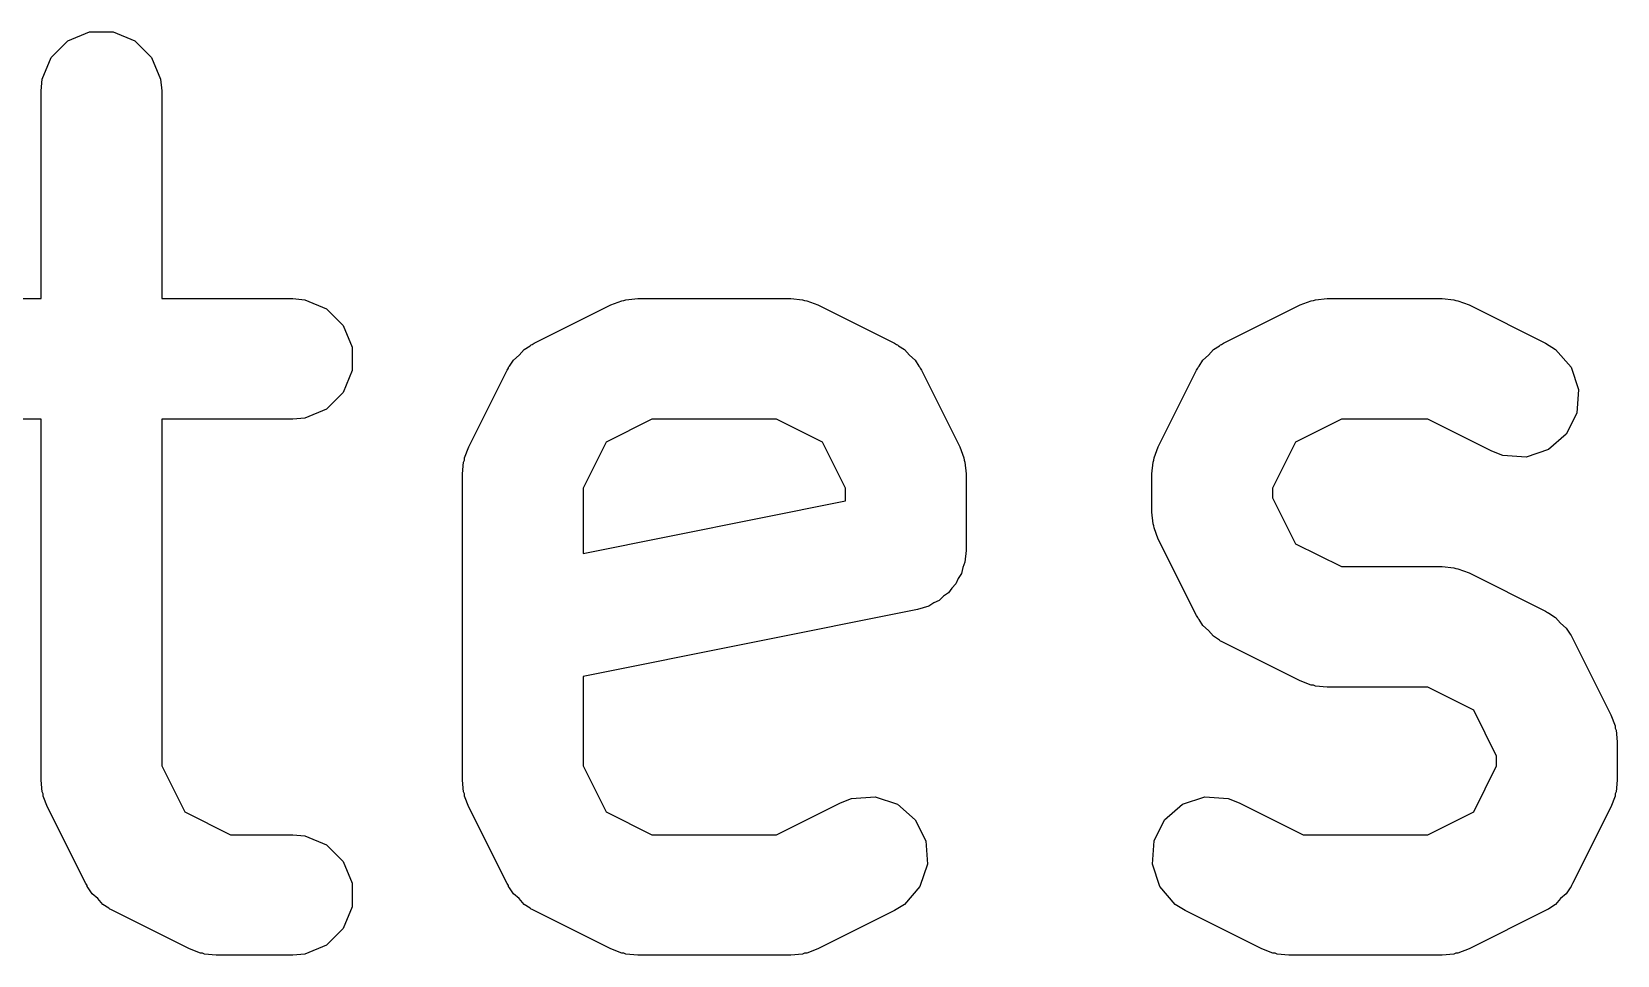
# Model space of a CAD drawing. Extents: x 0.58 to 7.69, y -5.21 to -0.56.
# Drawn here: x 4.2028 to 4.2804, y -0.8506 to -0.8054 of the extents above; entities that cross this region are included whole.
import ezdxf

# ---------------------------------------------------------------- set-up
doc = ezdxf.new("R2010")
doc.units = 0
doc.header["$MEASUREMENT"] = 0
doc.layers.add('BLACK', color=7, linetype='CONTINUOUS')

msp = doc.modelspace()

# ---------------------------------------------------------------- linework, layer by layer
at = {"layer": 'BLACK', "linetype": 'CONTINUOUS'}
for p, q in [((4.204584, -0.805805), (4.205648, -0.805365)), ((4.205648, -0.805365), (4.2068, -0.805365)), ((4.2068, -0.805365), (4.207865, -0.805805)), ((4.203769, -0.80662), (4.204584, -0.805805)), ((4.207865, -0.805805), (4.208679, -0.80662)), ((4.203328, -0.807685), (4.203769, -0.80662)), ((4.208679, -0.80662), (4.20912, -0.807685)), ((4.203271, -0.808261), (4.203328, -0.807685)), ((4.20912, -0.807685), (4.209177, -0.808261)), ((4.203271, -0.818431), (4.203271, -0.808261)), ((4.209177, -0.808261), (4.209177, -0.818431)), ((4.2006, -0.818431), (4.203271, -0.818431)), ((4.209177, -0.818431), (4.215598, -0.818431)), ((4.215598, -0.818431), (4.216174, -0.818488)), ((4.216174, -0.818488), (4.217238, -0.818929)), ((4.227401, -0.820618), (4.23115, -0.818743)), ((4.23115, -0.818743), (4.231691, -0.818536)), ((4.231691, -0.818536), (4.231797, -0.818528)), ((4.231797, -0.818528), (4.231895, -0.818488)), ((4.231895, -0.818488), (4.232471, -0.818431)), ((4.232471, -0.818431), (4.23997, -0.818431)), ((4.23997, -0.818431), (4.240546, -0.818488)), ((4.240546, -0.818488), (4.240644, -0.818529)), ((4.240644, -0.818529), (4.24075, -0.818536)), ((4.24075, -0.818536), (4.24129, -0.818743)), ((4.24129, -0.818743), (4.24504, -0.820618)), ((4.261147, -0.820618), (4.264896, -0.818743)), ((4.264896, -0.818743), (4.265437, -0.818536)), ((4.265437, -0.818536), (4.265543, -0.818528)), ((4.265543, -0.818528), (4.265641, -0.818488)), ((4.265641, -0.818488), (4.266217, -0.818431)), ((4.266217, -0.818431), (4.271841, -0.818431)), ((4.271841, -0.818431), (4.272417, -0.818488)), ((4.272417, -0.818488), (4.272515, -0.818529)), ((4.272515, -0.818529), (4.272621, -0.818536)), ((4.272621, -0.818536), (4.273161, -0.818743)), ((4.273161, -0.818743), (4.276911, -0.820618)), ((4.217238, -0.818929), (4.218053, -0.819743)), ((4.218053, -0.819743), (4.218494, -0.820808)), ((4.218494, -0.820808), (4.218494, -0.82196)), ((4.226668, -0.821206), (4.226911, -0.820926)), ((4.226911, -0.820926), (4.227203, -0.820742)), ((4.227203, -0.820742), (4.227259, -0.820693)), ((4.227259, -0.820693), (4.227304, -0.820678)), ((4.227304, -0.820678), (4.227401, -0.820618)), ((4.24504, -0.820618), (4.245136, -0.820678)), ((4.245136, -0.820678), (4.245182, -0.820693)), ((4.245182, -0.820693), (4.245238, -0.820742)), ((4.245238, -0.820742), (4.24553, -0.820926)), ((4.24553, -0.820926), (4.245772, -0.821206)), ((4.260414, -0.821206), (4.260657, -0.820926)), ((4.260657, -0.820926), (4.260948, -0.820742)), ((4.260948, -0.820742), (4.261005, -0.820693)), ((4.261005, -0.820693), (4.26105, -0.820678)), ((4.26105, -0.820678), (4.261147, -0.820618)), ((4.276911, -0.820618), (4.277401, -0.820926)), ((4.277401, -0.820926), (4.278156, -0.821796)), ((4.22608, -0.821938), (4.226141, -0.821842)), ((4.226141, -0.821842), (4.226156, -0.821796)), ((4.226156, -0.821796), (4.226205, -0.82174)), ((4.226205, -0.82174), (4.226389, -0.821448)), ((4.226389, -0.821448), (4.226668, -0.821206)), ((4.245772, -0.821206), (4.246052, -0.821448)), ((4.246052, -0.821448), (4.246236, -0.82174)), ((4.246236, -0.82174), (4.246285, -0.821796)), ((4.246285, -0.821796), (4.2463, -0.821842)), ((4.2463, -0.821842), (4.246361, -0.821938)), ((4.259826, -0.821938), (4.259887, -0.821842)), ((4.259887, -0.821842), (4.259902, -0.821796)), ((4.259902, -0.821796), (4.259951, -0.82174)), ((4.259951, -0.82174), (4.260134, -0.821448)), ((4.260134, -0.821448), (4.260414, -0.821206)), ((4.278156, -0.821796), (4.27852, -0.822889)), ((4.218494, -0.82196), (4.218053, -0.823024)), ((4.224206, -0.825688), (4.22608, -0.821938)), ((4.246361, -0.821938), (4.248235, -0.825688)), ((4.257951, -0.825688), (4.259826, -0.821938)), ((4.218053, -0.823024), (4.217238, -0.823839)), ((4.27852, -0.822889), (4.278438, -0.824039)), ((4.217238, -0.823839), (4.216174, -0.82428)), ((4.278438, -0.824039), (4.277923, -0.825069)), ((4.203271, -0.824337), (4.2006, -0.824337)), ((4.203271, -0.842006), (4.203271, -0.824337)), ((4.215598, -0.824337), (4.209177, -0.824337)), ((4.209177, -0.824337), (4.209177, -0.841309)), ((4.216174, -0.82428), (4.215598, -0.824337)), ((4.233168, -0.824337), (4.230922, -0.82546)), ((4.239273, -0.824337), (4.233168, -0.824337)), ((4.241519, -0.82546), (4.239273, -0.824337)), ((4.266914, -0.824337), (4.264668, -0.82546)), ((4.271144, -0.824337), (4.266914, -0.824337)), ((4.27427, -0.8259), (4.271144, -0.824337)), ((4.223999, -0.826228), (4.224206, -0.825688)), ((4.230922, -0.82546), (4.229799, -0.827705)), ((4.242641, -0.827705), (4.241519, -0.82546)), ((4.248235, -0.825688), (4.248442, -0.826228)), ((4.257744, -0.826228), (4.257951, -0.825688)), ((4.264668, -0.82546), (4.263545, -0.827705)), ((4.277923, -0.825069), (4.277053, -0.825824)), ((4.223894, -0.827008), (4.223951, -0.826432)), ((4.223951, -0.826432), (4.223991, -0.826334)), ((4.223991, -0.826334), (4.223999, -0.826228)), ((4.248442, -0.826228), (4.24845, -0.826334)), ((4.24845, -0.826334), (4.24849, -0.826432)), ((4.24849, -0.826432), (4.248547, -0.827008)), ((4.25764, -0.827008), (4.257696, -0.826432)), ((4.257696, -0.826432), (4.257737, -0.826334)), ((4.257737, -0.826334), (4.257744, -0.826228)), ((4.274811, -0.826107), (4.27427, -0.8259)), ((4.27596, -0.826188), (4.274811, -0.826107)), ((4.277053, -0.825824), (4.27596, -0.826188)), ((4.223894, -0.842006), (4.223894, -0.827008)), ((4.248547, -0.827008), (4.248547, -0.830758)), ((4.25764, -0.828883), (4.25764, -0.827008)), ((4.229799, -0.827705), (4.229799, -0.830905)), ((4.242641, -0.828337), (4.242641, -0.827705)), ((4.263545, -0.827705), (4.263545, -0.828186)), ((4.229799, -0.830905), (4.242641, -0.828337)), ((4.263545, -0.828186), (4.264668, -0.830432)), ((4.257696, -0.829459), (4.25764, -0.828883)), ((4.257737, -0.829557), (4.257696, -0.829459)), ((4.257744, -0.829663), (4.257737, -0.829557)), ((4.257951, -0.830204), (4.257744, -0.829663)), ((4.259826, -0.833953), (4.257951, -0.830204)), ((4.248547, -0.830758), (4.24849, -0.831334)), ((4.264668, -0.830432), (4.266914, -0.831555)), ((4.248323, -0.831885), (4.248161, -0.832128)), ((4.248379, -0.831601), (4.248323, -0.831885)), ((4.24849, -0.831334), (4.248379, -0.831601)), ((4.266914, -0.831555), (4.271841, -0.831555)), ((4.271841, -0.831555), (4.272417, -0.831611)), ((4.272417, -0.831611), (4.272515, -0.831652)), ((4.272515, -0.831652), (4.272621, -0.831659)), ((4.272621, -0.831659), (4.273161, -0.831866)), ((4.273161, -0.831866), (4.276911, -0.833741)), ((4.247845, -0.832603), (4.247684, -0.832843)), ((4.248049, -0.832398), (4.247845, -0.832603)), ((4.248161, -0.832128), (4.248049, -0.832398)), ((4.246727, -0.833485), (4.246173, -0.833653)), ((4.246967, -0.833324), (4.246727, -0.833485)), ((4.247235, -0.833213), (4.246967, -0.833324)), ((4.247441, -0.833006), (4.247235, -0.833213)), ((4.247684, -0.832843), (4.247441, -0.833006)), ((4.246173, -0.833653), (4.229799, -0.836928)), ((4.259887, -0.834049), (4.259826, -0.833953)), ((4.259902, -0.834095), (4.259887, -0.834049)), ((4.259951, -0.834151), (4.259902, -0.834095)), ((4.260134, -0.834443), (4.259951, -0.834151)), ((4.276911, -0.833741), (4.277007, -0.833802)), ((4.277007, -0.833802), (4.277053, -0.833817)), ((4.277053, -0.833817), (4.277109, -0.833866)), ((4.277109, -0.833866), (4.277401, -0.834049)), ((4.277401, -0.834049), (4.277643, -0.834329)), ((4.260414, -0.834685), (4.260134, -0.834443)), ((4.260657, -0.834965), (4.260414, -0.834685)), ((4.260948, -0.835149), (4.260657, -0.834965)), ((4.277643, -0.834329), (4.277923, -0.834572)), ((4.277923, -0.834572), (4.278107, -0.834863)), ((4.278107, -0.834863), (4.278156, -0.83492)), ((4.278156, -0.83492), (4.278171, -0.834965)), ((4.278171, -0.834965), (4.278232, -0.835062)), ((4.261005, -0.835198), (4.260948, -0.835149)), ((4.26105, -0.835213), (4.261005, -0.835198)), ((4.261147, -0.835274), (4.26105, -0.835213)), ((4.264896, -0.837148), (4.261147, -0.835274)), ((4.278232, -0.835062), (4.280106, -0.838811)), ((4.229799, -0.836928), (4.229799, -0.841309)), ((4.265437, -0.837355), (4.264896, -0.837148)), ((4.265543, -0.837363), (4.265437, -0.837355)), ((4.265641, -0.837403), (4.265543, -0.837363)), ((4.266217, -0.83746), (4.265641, -0.837403)), ((4.271144, -0.83746), (4.266217, -0.83746)), ((4.27339, -0.838583), (4.271144, -0.83746)), ((4.274513, -0.840829), (4.27339, -0.838583)), ((4.280106, -0.838811), (4.280313, -0.839352)), ((4.280313, -0.839352), (4.280321, -0.839458)), ((4.280321, -0.839458), (4.280361, -0.839556)), ((4.280361, -0.839556), (4.280418, -0.840132)), ((4.280418, -0.840132), (4.280418, -0.842006)), ((4.274513, -0.841309), (4.274513, -0.840829)), ((4.203328, -0.842582), (4.203271, -0.842006)), ((4.209177, -0.841309), (4.2103, -0.843555)), ((4.223951, -0.842582), (4.223894, -0.842006)), ((4.229799, -0.841309), (4.230922, -0.843555)), ((4.27339, -0.843555), (4.274513, -0.841309)), ((4.280418, -0.842006), (4.280361, -0.842582)), ((4.203369, -0.84268), (4.203328, -0.842582)), ((4.203376, -0.842786), (4.203369, -0.84268)), ((4.203583, -0.843327), (4.203376, -0.842786)), ((4.223991, -0.84268), (4.223951, -0.842582)), ((4.223999, -0.842786), (4.223991, -0.84268)), ((4.224206, -0.843327), (4.223999, -0.842786)), ((4.280313, -0.842786), (4.280106, -0.843327)), ((4.280321, -0.84268), (4.280313, -0.842786)), ((4.280361, -0.842582), (4.280321, -0.84268)), ((4.205458, -0.847076), (4.203583, -0.843327)), ((4.2103, -0.843555), (4.212546, -0.844678)), ((4.22608, -0.847076), (4.224206, -0.843327)), ((4.230922, -0.843555), (4.233168, -0.844678)), ((4.239273, -0.844678), (4.242399, -0.843115)), ((4.242399, -0.843115), (4.24294, -0.842908)), ((4.24294, -0.842908), (4.244089, -0.842826)), ((4.244089, -0.842826), (4.245182, -0.843191)), ((4.245182, -0.843191), (4.246052, -0.843946)), ((4.25826, -0.843946), (4.25913, -0.843191)), ((4.25913, -0.843191), (4.260223, -0.842826)), ((4.260223, -0.842826), (4.261372, -0.842908)), ((4.261372, -0.842908), (4.261913, -0.843115)), ((4.261913, -0.843115), (4.265039, -0.844678)), ((4.271144, -0.844678), (4.27339, -0.843555)), ((4.280106, -0.843327), (4.278232, -0.847076)), ((4.246052, -0.843946), (4.246567, -0.844976)), ((4.257744, -0.844976), (4.25826, -0.843946)), ((4.212546, -0.844678), (4.215598, -0.844678)), ((4.215598, -0.844678), (4.216174, -0.844735)), ((4.216174, -0.844735), (4.217238, -0.845176)), ((4.233168, -0.844678), (4.239273, -0.844678)), ((4.246567, -0.844976), (4.246649, -0.846125)), ((4.257663, -0.846125), (4.257744, -0.844976)), ((4.265039, -0.844678), (4.271144, -0.844678)), ((4.217238, -0.845176), (4.218053, -0.84599)), ((4.218053, -0.84599), (4.218494, -0.847055)), ((4.246649, -0.846125), (4.246285, -0.847218)), ((4.258027, -0.847218), (4.257663, -0.846125)), ((4.205519, -0.847173), (4.205458, -0.847076)), ((4.205534, -0.847218), (4.205519, -0.847173)), ((4.205583, -0.847275), (4.205534, -0.847218)), ((4.205766, -0.847566), (4.205583, -0.847275)), ((4.218494, -0.847055), (4.218494, -0.848207)), ((4.226141, -0.847173), (4.22608, -0.847076)), ((4.226156, -0.847218), (4.226141, -0.847173)), ((4.226205, -0.847275), (4.226156, -0.847218)), ((4.226389, -0.847566), (4.226205, -0.847275)), ((4.246285, -0.847218), (4.24553, -0.848089)), ((4.258782, -0.848089), (4.258027, -0.847218)), ((4.278107, -0.847275), (4.277923, -0.847566)), ((4.278156, -0.847218), (4.278107, -0.847275)), ((4.278171, -0.847173), (4.278156, -0.847218)), ((4.278232, -0.847076), (4.278171, -0.847173)), ((4.206046, -0.847809), (4.205766, -0.847566)), ((4.206289, -0.848089), (4.206046, -0.847809)), ((4.20658, -0.848272), (4.206289, -0.848089)), ((4.218494, -0.848207), (4.218053, -0.849271)), ((4.226668, -0.847809), (4.226389, -0.847566)), ((4.226911, -0.848089), (4.226668, -0.847809)), ((4.227203, -0.848272), (4.226911, -0.848089)), ((4.24553, -0.848089), (4.24504, -0.848397)), ((4.259272, -0.848397), (4.258782, -0.848089)), ((4.277401, -0.848089), (4.277109, -0.848272)), ((4.277643, -0.847809), (4.277401, -0.848089)), ((4.277923, -0.847566), (4.277643, -0.847809)), ((4.206637, -0.848321), (4.20658, -0.848272)), ((4.206682, -0.848336), (4.206637, -0.848321)), ((4.206778, -0.848397), (4.206682, -0.848336)), ((4.210528, -0.850272), (4.206778, -0.848397)), ((4.227259, -0.848321), (4.227203, -0.848272)), ((4.227304, -0.848336), (4.227259, -0.848321)), ((4.227401, -0.848397), (4.227304, -0.848336)), ((4.23115, -0.850272), (4.227401, -0.848397)), ((4.24504, -0.848397), (4.24129, -0.850272)), ((4.263021, -0.850272), (4.259272, -0.848397)), ((4.276911, -0.848397), (4.273161, -0.850272)), ((4.277007, -0.848336), (4.276911, -0.848397)), ((4.277053, -0.848321), (4.277007, -0.848336)), ((4.277109, -0.848272), (4.277053, -0.848321)), ((4.218053, -0.849271), (4.217238, -0.850086)), ((4.211069, -0.850479), (4.210528, -0.850272)), ((4.211174, -0.850486), (4.211069, -0.850479)), ((4.211272, -0.850527), (4.211174, -0.850486)), ((4.211848, -0.850583), (4.211272, -0.850527)), ((4.216174, -0.850527), (4.215598, -0.850583)), ((4.217238, -0.850086), (4.216174, -0.850527)), ((4.231691, -0.850479), (4.23115, -0.850272)), ((4.231797, -0.850486), (4.231691, -0.850479)), ((4.231895, -0.850527), (4.231797, -0.850486)), ((4.232471, -0.850583), (4.231895, -0.850527)), ((4.240546, -0.850527), (4.23997, -0.850583)), ((4.240644, -0.850486), (4.240546, -0.850527)), ((4.24075, -0.850479), (4.240644, -0.850486)), ((4.24129, -0.850272), (4.24075, -0.850479)), ((4.263562, -0.850479), (4.263021, -0.850272)), ((4.263668, -0.850486), (4.263562, -0.850479)), ((4.263766, -0.850527), (4.263668, -0.850486)), ((4.264342, -0.850583), (4.263766, -0.850527)), ((4.272417, -0.850527), (4.271841, -0.850583)), ((4.272515, -0.850486), (4.272417, -0.850527)), ((4.272621, -0.850479), (4.272515, -0.850486)), ((4.273161, -0.850272), (4.272621, -0.850479)), ((4.215598, -0.850583), (4.211848, -0.850583)), ((4.23997, -0.850583), (4.232471, -0.850583)), ((4.271841, -0.850583), (4.264342, -0.850583))]:
    msp.add_line(p, q, dxfattribs=at)

doc.saveas('drawing.dxf')
